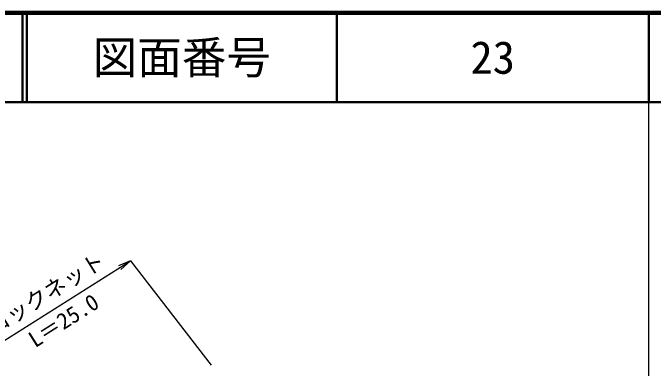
# Model space of a CAD drawing. Units: millimetres, scale not verified. Extents: x 40000 to 680000, y 20000 to 380000.
# Drawn here: x 507663 to 579500, y 340168 to 380000 of the extents above; entities that cross this region are included whole.
import ezdxf
from ezdxf.enums import TextEntityAlignment as Align

# ---------------------------------------------------------------- set-up
doc = ezdxf.new("R2010")
doc.units = ezdxf.units.MM
doc.header["$LTSCALE"] = 1000
for name, color, linetype, lineweight in [('M-BMK-SRVR', 3, 'Continuous', 25), ('M-STR-STR3', 7, 'Continuous', 25), ('M-TTL', 2, 'Continuous', 140), ('M-TTL-BAND', 7, 'Continuous', 25), ('M-TTL-LINE', 7, 'Continuous', 50)]:
    doc.layers.add(name, color=color, linetype=linetype, lineweight=lineweight)
doc.layers.add('M-TTL-TXT', color=7, linetype='Continuous')
doc.styles.add('ＭＳ ゴシック', font='')
doc.styles.get('ＭＳ ゴシック').set_extended_font_data('MS Gothic')

# ---------------------------------------------------------------- blocks, each defined once
blk = doc.blocks.new('open_arrow')
at = {"color": 0, "linetype": 'Continuous', "lineweight": -2}
blk.add_lwpolyline([(7.5, 1.25), (0, 0), (7.5, -1.25)], dxfattribs=at)

msp = doc.modelspace()

# ---------------------------------------------------------------- linework, layer by layer
at = {"layer": 'M-BMK-SRVR'}
msp.add_line((520859, 352195), (529906, 340500), dxfattribs=at)
at = {"layer": 'M-STR-STR3'}
msp.add_line((502926, 340878), (520859, 352195), dxfattribs=at)
at = {"layer": 'M-TTL'}
msp.add_line((680000, 380000), (40000, 380000), dxfattribs=at)
at = {"layer": 'M-TTL-BAND'}
msp.add_line((579000, 20000), (579000, 370000), dxfattribs=at)
at = {"layer": 'M-TTL-LINE'}
for p, q in [((508747, 380000), (508747, 370000)), ((509247, 380000), (509247, 370000)), ((543997, 380000), (543997, 370000)), ((579000, 380000), (579000, 370000)), ((40000, 370000), (680000, 370000))]:
    msp.add_line(p, q, dxfattribs=at)

# ---------------------------------------------------------------- block references
at = {"layer": 'M-STR-STR3', "xscale": 193, "yscale": 193, "rotation": 212.3}
msp.add_blockref('open_arrow', (520859, 352195), dxfattribs=at)

# ---------------------------------------------------------------- texts
at = {"layer": 'M-STR-STR3', "style": 'ＭＳ ゴシック'}
for s, rotation, p in [('ロックネット', 32.005, (505773, 343290)), ('L＝25.0', 32.391, (510457, 341931))]:
    msp.add_text(s, height=1833, rotation=rotation, dxfattribs=at).set_placement(p, align=Align.BOTTOM_LEFT)
at = {"layer": 'M-TTL-TXT', "style": 'ＭＳ ゴシック'}
for s, p in [('図面番号', (526622, 375000)), ('23', (561497, 375000))]:
    msp.add_text(s, height=3666, dxfattribs=at).set_placement(p, align=Align.MIDDLE_CENTER)

doc.saveas('drawing.dxf')
